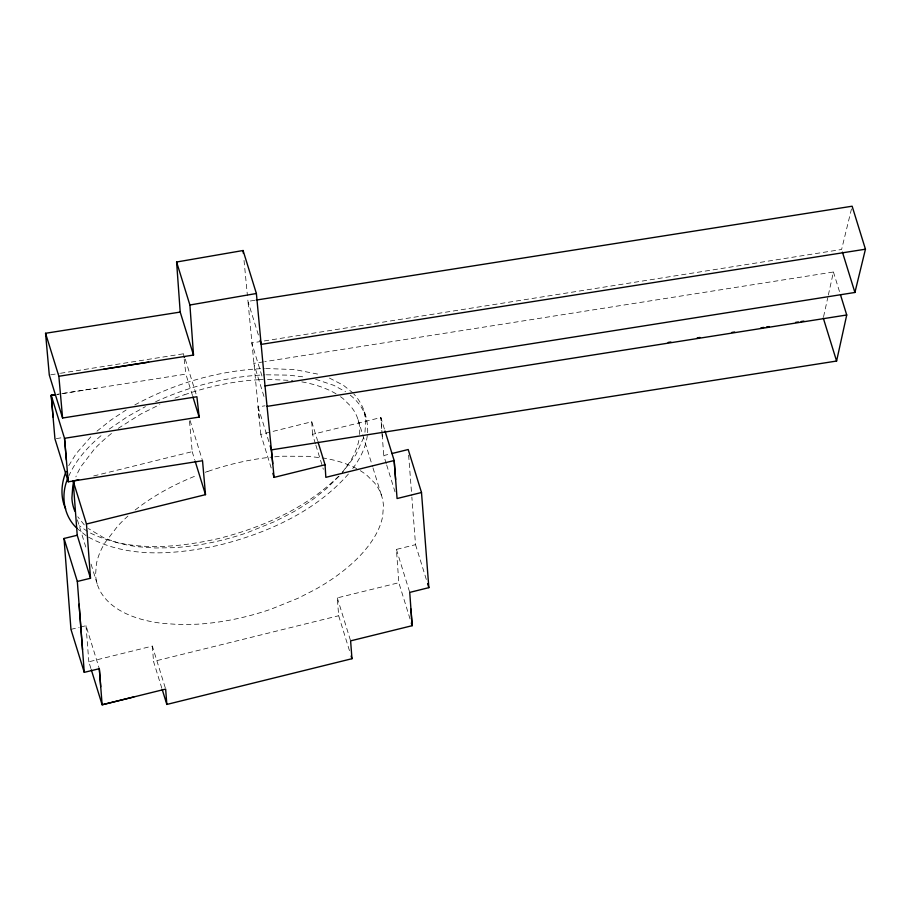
<?xml version="1.0" encoding="UTF-8"?>
<svg xmlns="http://www.w3.org/2000/svg" width="911" height="911" viewBox="0 0 911 911"><rect width="100%" height="100%" fill="white"/><g stroke="black" fill="none" stroke-linecap="round" stroke-linejoin="round"><path stroke-width="0.68" stroke-dasharray="4.55 3.42" d="M367.668 432.714C368.124 418.764 363.421 404.108 353.73 393.882M359.663 434.479L359.743 429.366A148.732 75.26 -17.2 0 0 353.878 410.588L350.917 406.42L343.276 398.813A149.677 75.738 -17.2 0 0 339.598 396.08M367.304 435.617C365.596 449.077 358.592 461.273 350.268 471.739M364.958 432.247L365.789 421.315L364.013 410.998M823.578 316.698L827.757 297.738M828.35 295.027L833.428 272.002L264.782 361.644M851.489 208.926L841.605 249.477L262.721 341.192M363.66 437.587L355.78 454.908L342.468 472.308M68.667 476.373C76.091 459.292 89.21 445.365 103.421 433.659M68.724 465.703L76.057 453.746L91.168 436.471M342.274 472.502L350.166 461.478A148.766 75.283 -17.2 0 0 358.98 439.717M339.097 476.146L326.423 488.706L313.452 499A147.366 74.577 -17.2 0 1 290.939 513.269L274.279 521.752L247.473 532.582A148.482 75.135 -17.2 0 1 219.471 540.758A148.994 75.397 -17.2 0 1 200.659 544.573A148.482 75.135 -17.2 0 1 173.033 547.693L155.451 547.989L138.905 546.828A149.803 75.807 -17.2 0 1 116.642 542.455L103.865 537.832L88.378 528.551M348.389 474.05C315.24 511.731 267.276 533.083 219.403 545.097C176.632 554.423 128.178 559.047 88.401 537.069M338.641 476.225C305.606 508.532 261.833 527.811 217.456 538.811C175.698 548.023 129.089 552.26 89.563 532.628M96.965 431.142L111.028 419.982L126.071 410.007M109.229 429.092L128.018 416.304L145.43 406.625M135.17 510.001C153.959 495.231 175.254 483.878 197.471 475.178M118.202 428.375L140.715 414.106L159.869 404.518M134.817 404.94C174.513 383.303 219.164 370.287 264.395 368.522M155.622 401.728C190 386.116 227.294 376.437 265.067 374.854M175.049 398.13L184.17 394.793M205.26 472.285L207.867 471.329M410.064 618.99L398.836 582.721L396.422 549.413L415.541 544.664L411.863 497.099M271.193 467.981L260.797 434.399L311.744 421.782L317.563 440.594M93.696 475.963L192.198 451.662L189.465 420.563M315.434 443.759L312.519 434.353L380.844 417.557L385 430.983M386.264 463.608L383.77 455.546L390.546 453.872M349.471 650.659L338.664 615.734L337.298 597.878L398.836 582.721M90.906 668.515L88.834 661.796L152.342 646.093L165.654 689.08M161.851 688.317L153.526 661.454L338.664 615.734M70.956 629.364L79.166 627.372M80.532 627.041L86.01 625.709L99.31 668.697M254.807 300.3L247.974 301.37L259.441 420.643M261.343 341.409L251.721 342.935L262.949 379.204M50.697 374.82L59.09 373.487M60.49 373.271L183.589 353.775L184.842 357.795M192.517 395.602L185.855 374.102L56.824 394.429L96.076 388.245M263.404 361.861L253.736 363.387L264.133 396.968M56.334 438.59L63.326 437.496M260.797 434.399L258.075 406.887L265.01 405.805M265.67 368.477L294.834 369.604L318.759 374.307M266.342 374.808L288.662 375.138L305.458 377.131M258.622 379.682L264.987 379.443M282.319 456.217L308.317 456.32L324.236 458.187A147.491 74.634 -17.2 0 1 345.303 463.608L351.475 466.079A149.677 75.738 -17.2 0 1 357.135 468.869M267.527 379.352L292.738 380.536M315.627 379.283L333.825 385.353L345.576 391.73M329.418 378.065L343.379 385.251L352.637 392.687M87.49 531.398L79.234 525.761M86.067 535.645L78.095 529.302M350.234 395.123C357.408 400.84 363.238 408.447 365.96 417.284M84.279 524.884L77.777 516.788M833.428 272.002L839.669 292.158M415.541 544.664L427.191 582.277M386.674 464.952L394.998 491.815M358.023 419.595L372.576 466.591M372.986 467.935L381.72 496.131M396.422 549.413L409.734 592.401M315.844 445.103L323.337 469.29M258.371 334.963L247.974 301.37L247.564 297.134M337.298 597.878L350.61 640.866M258.075 406.887L268.893 441.812M185.252 359.139L196.901 396.752M190.046 420.426L202.527 460.727M192.198 451.662L194.692 459.725M77.367 519.862L86.511 549.401M91.089 564.171L97.318 584.315M183.589 353.775L184.045 357.841M184.193 359.196L185.855 374.102M244.034 260.409L247.428 295.722M408.629 455.124L411.761 495.698M382.313 436.551L380.844 417.557L382.039 433.032M152.342 646.093L153.526 661.454M86.01 625.709L88.834 661.796M382.142 434.445L383.77 455.546M311.744 421.782L312.519 434.353M184.307 394.839A148.732 75.26 -17.2 0 1 258.77 379.716M207.993 471.374A148.732 75.26 -17.2 0 1 272.07 457.071M274.689 456.821A148.732 75.26 -17.2 0 1 282.456 456.252M301.803 381.868A147.491 74.634 -17.2 0 1 321.617 387.073L327.789 389.544A149.677 75.738 -17.2 0 1 336.615 394.156M360.312 470.691A149.677 75.738 -17.2 0 1 366.974 475.36L374.615 482.955L377.575 487.123A148.732 75.26 -17.2 0 1 383.429 505.901L382.677 516.252A148.766 75.283 -17.2 0 1 373.863 538.014C364.502 552.988 351.316 565.173 337.15 575.536A147.366 74.577 -17.2 0 1 314.637 589.804L297.965 598.288L271.171 609.117A148.482 75.135 -17.2 0 1 243.169 617.294A148.994 75.397 -17.2 0 1 224.357 621.108A148.482 75.135 -17.2 0 1 196.719 624.229L179.148 624.525L162.602 623.363A149.803 75.807 -17.2 0 1 140.34 618.99C125.308 614.561 110.14 606.908 101.463 593.323A148.766 75.283 -17.2 0 1 95.609 574.545L96.361 564.194A148.732 75.26 -17.2 0 1 105.175 542.432L117.838 525.943A149.677 75.738 -17.2 0 1 127.927 516.093M111.472 433.465A149.677 75.738 -17.2 0 0 94.14 449.408L81.478 465.897A148.732 75.26 -17.2 0 0 75.875 476.886"/><path stroke-width="1.37" d="M270.134 445.843L271.387 449.875L836.583 361.041L846.729 314.99L840.5 294.834M272.753 463.631L265.021 385.922L854.917 292.465L865.45 249.204L852.138 206.216L256.173 300.083M66.093 471.488C61.231 483.285 60.149 497.155 65.706 508.919M68.04 477.785C60.525 494.502 63.235 515.728 77.071 528.391M391.912 453.541L408.196 449.522L421.497 492.509L428.853 587.652L409.734 592.401L412.148 625.698L350.61 640.866L351.965 658.71L166.838 704.442L162.26 689.661M166.838 704.442L165.654 689.08L102.134 704.784L99.31 668.697L84.267 672.352L77.333 581.457L90.519 578.246L77.219 535.258L73.176 481.031L78.642 479.676M272.856 473.356L274.097 477.387L325.056 464.769L317.985 441.937M90.519 578.246L86.477 524.019L205.51 494.65L202.527 460.727L68.245 481.794L54.933 438.806L51.21 395.317L55.423 394.645L51.21 395.317L53.066 417.067M421.497 492.509L397.071 498.533L394.156 460.533L385 430.983M133.883 696.938L102.134 704.784L91.328 669.858M84.267 672.352L70.956 629.364L64.032 538.469L77.219 535.258M180.207 312.074L45.55 333.278L58.862 376.266L193.519 355.051L180.207 312.074L176.597 262.015L243.078 250.514L256.39 293.501L265.021 385.922M176.597 262.015L189.898 305.003L256.39 293.501M103.74 369.194L148.63 362.123M865.45 249.204L261.275 344.358L260.034 340.327M45.55 333.278L49.296 375.036L62.597 418.024L196.901 396.752L199.167 417.09L64.522 438.305L51.21 395.317M267.048 406.374L846.729 314.99M668.127 342.445L670.895 342.001M697.222 337.867L699.99 337.434M731.863 332.424L734.63 331.991M760.947 327.846L763.714 327.413M766.493 326.981L769.26 326.548M795.576 322.403L798.343 321.97M801.122 321.537L803.889 321.093M842.436 252.165L854.917 292.465M823.282 318.053L836.583 361.041M427.601 583.621L428.853 587.652M411.316 623.022L412.148 625.698L410.941 609.049M351.134 656.034L351.965 658.71M192.927 396.934L199.167 417.09M195.113 461.068L205.51 494.65M73.176 481.031L86.477 524.019M64.032 538.469L77.333 581.457M271.387 449.875L274.097 477.387M243.078 250.514L243.351 253.338M58.862 376.266L62.597 418.024M68.245 481.794L64.522 438.305L66.378 460.044M395.625 479.539L394.156 460.533L325.831 477.341L325.056 464.769M99.31 668.697L100.722 686.735M79.063 604.187L82.537 649.634M189.898 305.003L193.519 355.051M73.973 482.318A148.732 75.26 -17.2 0 0 72.675 487.658L71.912 498.01A148.766 75.283 -17.2 0 0 74.896 511.253"/></g></svg>
